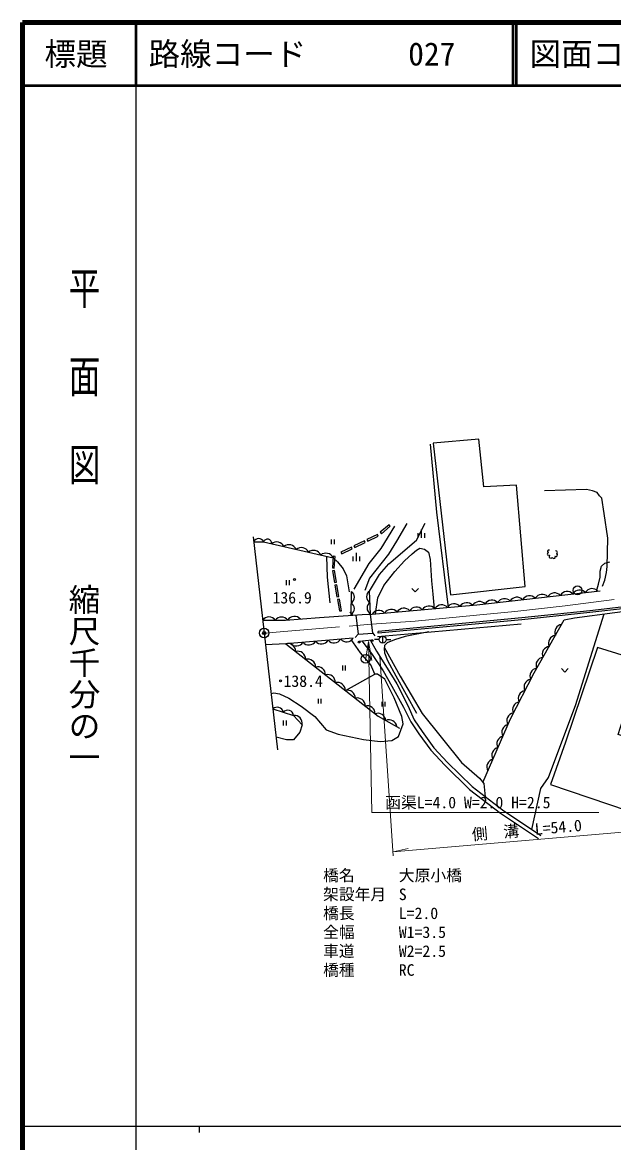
# Model space of a CAD drawing. Units: millimetres, scale not verified. Extents: x 40000 to 680000, y 20000 to 380000.
# Drawn here: x 40000 to 133698, y 202409 to 380000 of the extents above; entities that cross this region are included whole.
import ezdxf
from ezdxf.enums import TextEntityAlignment as Align

# ---------------------------------------------------------------- set-up
doc = ezdxf.new("R2010")
doc.units = ezdxf.units.MM
doc.header["$LTSCALE"] = 1000
doc.header["$PDMODE"] = 32
doc.header["$PDSIZE"] = 500
doc.linetypes.add('CHAIN', pattern=[18.5, 12, -1.5, 3.5, -1.5])
for name, color, linetype, lineweight in [('M-BGD', 7, 'Continuous', 25), ('M-BMK', 2, 'CHAIN', 13), ('M-BMK-OTRS', 5, 'Continuous', 25), ('M-BMK-SRVR', 3, 'Continuous', 25), ('M-STR-HTXT', 7, 'Continuous', 13), ('M-STR-STR1', 1, 'Continuous', 25), ('M-TTL', 2, 'Continuous', 140), ('M-TTL-BAND', 7, 'Continuous', 25), ('M-TTL-LINE', 7, 'Continuous', 50)]:
    doc.layers.add(name, color=color, linetype=linetype, lineweight=lineweight)
doc.layers.add('M-OTRS', color=6, linetype='Continuous')
doc.layers.add('M-TTL-TXT', color=7, linetype='Continuous')
doc.styles.add('@ＭＳ ゴシック', font='')
doc.styles.add('ＭＳ ゴシック', font='')
doc.styles.get('@ＭＳ ゴシック').set_extended_font_data('@MS Gothic')
doc.styles.get('ＭＳ ゴシック').set_extended_font_data('MS Gothic')

# ---------------------------------------------------------------- blocks, each defined once
blk = doc.blocks.new('open_arrow')
at = {"color": 0, "linetype": 'Continuous', "lineweight": -2}
blk.add_lwpolyline([(7.5, 1.25), (0, 0), (7.5, -1.25)], dxfattribs=at)

msp = doc.modelspace()

# ---------------------------------------------------------------- linework, layer by layer
at = {"layer": 'M-BGD'}
for p, q in [((102717, 298303), (102717, 299000)), ((103251, 298303), (103251, 299632)), ((103784, 298303), (103784, 299000)), ((88958, 298045), (88958, 297262)), ((89425, 298045), (89425, 297262)), ((92426, 294606), (92426, 295303)), ((92959, 294606), (92959, 295934)), ((93493, 294606), (93493, 295303)), ((81806, 291562), (81806, 290780)), ((82273, 291562), (82273, 290780)), ((92109, 285987), (92140, 289762)), ((92435, 282375), (81741, 281501)), ((96398, 283148), (96370, 283446)), ((97098, 282709), (97098, 281609)), ((81741, 281501), (78526, 281342)), ((93356, 281918), (95407, 282137)), ((96548, 282159), (95798, 282159)), ((97648, 282159), (98398, 282159)), ((90711, 278054), (90711, 277271)), ((91177, 278054), (91177, 277271)), ((91204, 274073), (95840, 276648)), ((86850, 272779), (86850, 271997)), ((87317, 272779), (87317, 271997)), ((96987, 272308), (96987, 271525)), ((97454, 272308), (97454, 271525)), ((81351, 269309), (81351, 268527)), ((81818, 269309), (81818, 268527))]:
    msp.add_line(p, q, dxfattribs=at)
for points in [[(104639, 313144), (105618, 302370), (107464, 287247)], [(131938, 290629), (132319, 291565), (132596, 292801), (132677, 293759), (132771, 298259), (132228, 302169), (131823, 304575), (131488, 304968), (131071, 305476), (130378, 305730), (129430, 305938), (122768, 305734)], [(100910, 300547), (99296, 297732), (98030, 295676), (95034, 291917), (94278, 289943)], [(95161, 286183), (95013, 289846), (96617, 292490), (98069, 294165), (102447, 297939), (103813, 300628)], [(92569, 290164), (94942, 294197), (96857, 296617), (99042, 300120)], [(76662, 297657), (78220, 297637), (89238, 295116)], [(95946, 286236), (96342, 288750), (97279, 290733), (99052, 292951), (100556, 294652), (101775, 295762), (102439, 296305), (102983, 296653), (103733, 296512), (104343, 296012), (104647, 294848), (104833, 291452), (105063, 289350), (105264, 287054)], [(88753, 287999), (88341, 292031), (88247, 295343)], [(89238, 295116), (89923, 294486), (90837, 293367), (91363, 292235), (91763, 289733)], [(123551, 296305), (123423, 296351), (123311, 296306), (123205, 296172), (123225, 296042), (123307, 295983), (123367, 295972), (123262, 295911), (123197, 295722), (123229, 295585), (123410, 295516), (123558, 295535), (123481, 295338), (123478, 295172), (123602, 295096), (123784, 295058), (123909, 295114), (123942, 295175), (123994, 295092), (124226, 294989), (124400, 295058), (124499, 295217), (124457, 295329), (124386, 295381), (124580, 295333), (124771, 295446), (124824, 295645), (124753, 295721), (124625, 295753), (124782, 295798), (124804, 295886), (124763, 296056), (124681, 296146), (124509, 296224)], [(130966, 289815), (131289, 290966), (131571, 292044), (131558, 292981), (131776, 293815), (132315, 294264), (133099, 294495)], [(95409, 286188), (112028, 287648), (131589, 289886)], [(101733, 290241), (102264, 289710), (102794, 290241)], [(148187, 288485), (143884, 288257), (140271, 287921), (129922, 286723), (119144, 285601), (96370, 283446)], [(148202, 288186), (143906, 287958), (140302, 287623), (129954, 286425), (119174, 285302), (96398, 283148)], [(125886, 285289), (127497, 285619), (140273, 287306), (144457, 287987)], [(78080, 285242), (81719, 285223), (87064, 285659), (92389, 286006)], [(120716, 252055), (122187, 258568), (123403, 260315), (127714, 271853), (130053, 279310), (132185, 286239)], [(96297, 282645), (104802, 283401), (119053, 284672)], [(112989, 259515), (117337, 269595), (121087, 276867), (125886, 285289)], [(104413, 283366), (100684, 282646), (98951, 282119), (97828, 281660), (97402, 281234), (97318, 280699), (97368, 280064), (97861, 278817), (99165, 276390), (102450, 270514)], [(79412, 273583), (79860, 273709), (80752, 273541), (82211, 272859), (84196, 271621), (86351, 269972), (88125, 267863), (90040, 267167), (94074, 266317), (96689, 265991), (98557, 266138), (99596, 266810), (100331, 268783), (100162, 269940), (98918, 272903), (97422, 275894), (96291, 276658), (95840, 276648), (95241, 278144), (93562, 280072), (92099, 282182)], [(81741, 281501), (96370, 270018), (99776, 268114)], [(93774, 281963), (95330, 279928), (97160, 277204), (98544, 274787), (100377, 271436), (101556, 269133), (102846, 267230), (104744, 264615), (106956, 262224), (110866, 258408), (115761, 254654), (121811, 250599)], [(95095, 282104), (96129, 280319), (97835, 277636), (99369, 275146), (101096, 271700), (102073, 269439), (103337, 267575), (105208, 264996), (107386, 262643), (111260, 258862), (116111, 255142), (122145, 251098)], [(97360, 280966), (99850, 276365), (103353, 270414), (109614, 262677), (112459, 260187), (113133, 259332), (113360, 257251)], [(125428, 277544), (125958, 277013), (126489, 277544)], [(79690, 271153), (82985, 270142), (84314, 268648)], [(84314, 268648), (83996, 267455), (82985, 266243), (81832, 266254), (80202, 266671)]]:
    msp.add_lwpolyline(points, dxfattribs=at)
for points in [[(105084, 313277), (107827, 289249), (119664, 290545), (118326, 306640), (113120, 306360), (112351, 313952)], [(98115, 300368), (96713, 299159), (96909, 298932), (98310, 300140)], [(96275, 298839), (94612, 298030), (94743, 297760), (96407, 298569)], [(92139, 296827), (90475, 296018), (90606, 295748), (92270, 296557)], [(94207, 297833), (92543, 297024), (92675, 296754), (94338, 297563)], [(89253, 295358), (89136, 293512), (89435, 293493), (89552, 295339)], [(89150, 293043), (89467, 291220), (89762, 291271), (89446, 293094)], [(89543, 290777), (89860, 288954), (90155, 289005), (89839, 290828)], [(89937, 288510), (90253, 286688), (90549, 286739), (90232, 288562)], [(131166, 280894), (126093, 265886), (123684, 259163), (142073, 252959), (144202, 259138), (145904, 258749), (147246, 262666), (134442, 267086), (138108, 278713)]]:
    msp.add_lwpolyline(points, close=True, dxfattribs=at)
for centre, radius in [((83127, 291675), 150), ((127978, 289959), 700), ((97098, 282159), 550), ((93372, 281769), 150), ((95423, 281988), 150), ((94402, 279108), 700), ((80928, 275611), 150)]:
    msp.add_circle(centre, radius, dxfattribs=at)
for centre, radius, start, end in [((77437, 297338), 838, 20.89552, 157.65487), ((78837, 297413), 656, 354.17212, 160.05091), ((80297, 296393), 1250, 23.98141, 130.24162), ((82247, 295946), 1250, 23.98141, 130.24162), ((84196, 295500), 1250, 23.98141, 130.24162), ((86146, 295054), 1250, 23.98141, 130.24162), ((88096, 294608), 1250, 23.98141, 130.24162), ((91573, 288866), 1060, 301.43345, 57.62515), ((95609, 288970), 1060, 124.21886, 240.43728), ((124351, 288303), 1250, 43.39678, 149.65698), ((126338, 288530), 1250, 43.39678, 149.65698), ((128325, 288758), 1250, 43.39678, 149.65698), ((130312, 288985), 1250, 43.39678, 149.65698), ((91558, 287066), 1060, 301.42009, 57.6385), ((95682, 287171), 1060, 124.21886, 240.43728), ((108425, 286579), 1250, 41.88951, 148.14972), ((110417, 286754), 1250, 41.88951, 148.14972), ((112425, 286903), 1277, 44.4817, 147.54253), ((114415, 287166), 1250, 43.39678, 149.65698), ((116402, 287394), 1250, 43.39678, 149.65698), ((118389, 287621), 1250, 43.39678, 149.65698), ((120376, 287848), 1250, 43.39678, 149.65698), ((122363, 288076), 1250, 43.39678, 149.65698), ((96471, 285529), 1250, 41.88951, 148.14972), ((98463, 285704), 1250, 41.88951, 148.14972), ((100456, 285879), 1250, 41.88951, 148.14972), ((102448, 286054), 1250, 41.88951, 148.14972), ((104440, 286229), 1250, 41.88951, 148.14972), ((106433, 286404), 1250, 41.88951, 148.14972), ((79076, 284487), 1250, 36.56054, 142.82074), ((81076, 284476), 1250, 38.2685, 142.82074), ((83115, 284584), 1250, 41.54201, 147.80222), ((125620, 283308), 1250, 97.19679, 203.45699), ((91378, 283041), 1250, 221.54113, 327.80134), ((124630, 281570), 1250, 97.19679, 203.45699), ((82065, 280294), 1250, 358.73896, 104.99916), ((83404, 282389), 1250, 221.54113, 327.80134), ((85397, 282552), 1250, 221.54113, 327.80134), ((87391, 282715), 1250, 221.54113, 327.80134), ((89384, 282878), 1250, 221.54113, 327.80134), ((123640, 279832), 1250, 97.19679, 203.45699), ((83638, 279059), 1250, 358.73896, 104.99916), ((85211, 277824), 1250, 358.73896, 104.99916), ((122650, 278095), 1250, 97.19679, 203.45699), ((86784, 276589), 1250, 358.73896, 104.99916), ((121680, 276381), 1250, 99.58979, 205.85), ((88357, 275354), 1250, 358.73896, 104.99916), ((89931, 274119), 1250, 358.73896, 104.99916), ((120764, 274604), 1250, 99.58979, 205.85), ((91504, 272884), 1250, 358.73896, 104.99916), ((119847, 272826), 1250, 99.58979, 205.85), ((93077, 271649), 1250, 358.73896, 104.99916), ((118930, 271048), 1250, 99.58979, 205.85), ((80375, 270447), 983, 11.74365, 134.16553), ((82051, 270033), 941, 6.63918, 139.27), ((83089, 268896), 1250, 348.51586, 94.77606), ((94650, 270414), 1250, 358.73896, 104.99916), ((96351, 269222), 1249, 5.11634, 111.16406), ((117977, 269315), 1199, 98.27458, 211.0263), ((98101, 268191), 1250, 7.67644, 113.93665), ((117242, 267482), 1250, 103.53497, 209.79518), ((116450, 265645), 1250, 103.53497, 209.79518), ((115658, 263809), 1250, 103.53497, 209.79518), ((114865, 261973), 1250, 103.53497, 209.79518)]:
    msp.add_arc(centre, radius, start, end, dxfattribs=at)
at = {"layer": 'M-BMK'}
msp.add_lwpolyline([(78314, 283197), (95314, 284590), (102233, 285064), (111954, 286014), (118045, 286595), (126006, 287487), (133816, 288519)], dxfattribs=at)
at = {"layer": 'M-BMK-OTRS'}
msp.add_line((76571, 298451), (80427, 264698), dxfattribs=at)
at = {"layer": 'M-BMK-SRVR'}
msp.add_circle((78314, 283197), 750, dxfattribs=at)
msp.add_circle((78314, 283197), 750, dxfattribs=at)
at = {"layer": 'M-OTRS'}
msp.add_point((78314, 283197), dxfattribs=at)
at = {"layer": 'M-STR-HTXT'}
for p, q in [((98784, 247883), (96635, 279523)), ((98742, 248504), (146858, 252619)), ((98742, 248504), (101135, 249052))]:
    msp.add_line(p, q, dxfattribs=at)
msp.add_lwpolyline([(94835, 281828), (95395, 254741), (131382, 254741)], dxfattribs=at)
at = {"layer": 'M-STR-STR1'}
for p, q in [((92831, 286051), (93210, 283038)), ((95536, 283175), (95161, 286183))]:
    msp.add_line(p, q, dxfattribs=at)
for points in [[(91869, 286481), (92389, 286006), (93861, 286155), (95409, 286188), (95883, 286621)], [(92717, 282496), (93210, 283038), (95536, 283175), (95875, 282759)]]:
    msp.add_lwpolyline(points, dxfattribs=at)
at = {"layer": 'M-TTL'}
for p, q in [((40000, 380000), (40000, 20000)), ((680000, 380000), (40000, 380000))]:
    msp.add_line(p, q, dxfattribs=at)
at = {"layer": 'M-TTL-BAND'}
for p, q in [((58000, 370000), (58000, 20000)), ((40000, 205000), (579000, 205000)), ((68000, 205000), (68000, 204000))]:
    msp.add_line(p, q, dxfattribs=at)
at = {"layer": 'M-TTL-LINE'}
for p, q in [((58000, 380000), (58000, 370000)), ((117750, 380000), (117750, 370000)), ((118250, 380000), (118250, 370000)), ((40000, 370000), (680000, 370000))]:
    msp.add_line(p, q, dxfattribs=at)

# ---------------------------------------------------------------- block references
at = {"layer": 'M-STR-HTXT', "xscale": 400, "yscale": 400, "rotation": 271.2}
msp.add_blockref('open_arrow', (94835, 281828), dxfattribs=at)

# ---------------------------------------------------------------- texts
at = {"layer": 'M-BGD', "style": 'ＭＳ ゴシック'}
for s, p in [('136.9', (82752, 287328)), ('138.4', (84499, 274101))]:
    msp.add_text(s, height=1833, dxfattribs=at).set_placement(p, align=Align.BOTTOM_CENTER)
at = {"layer": 'M-STR-HTXT', "style": 'ＭＳ ゴシック'}
msp.add_text('函渠L=4.0 W=2.0 H=2.5', height=1833, dxfattribs=at).set_placement((123700, 254858), align=Align.BOTTOM_RIGHT)
msp.add_text('側\u3000溝\u3000L=54.0', height=1833, rotation=4.887, dxfattribs=at).set_placement((120077, 250532), align=Align.BOTTOM_CENTER)
for s, p in [('橋名', (87660, 243310)), ('大原小橋', (99660, 243303)), ('架設年月', (87658, 240310)), ('S', (99658, 240303)), ('橋長', (87656, 237310)), ('L=2.0', (99656, 237303)), ('全幅', (87655, 234310)), ('W1=3.5', (99655, 234303)), ('車道', (87653, 231310)), ('W2=2.5', (99653, 231303)), ('橋種', (87651, 228310)), ('RC', (99651, 228303))]:
    msp.add_text(s, height=1833, rotation=359.966, dxfattribs=at).set_placement(p, align=Align.BOTTOM_LEFT)
at = {"layer": 'M-TTL-BAND', "style": '@ＭＳ ゴシック', "width": 1.4}
msp.add_text('平  面  図', height=3666, rotation=270, dxfattribs=at).set_placement((49777, 306475), align=Align.MIDDLE_RIGHT)
at = {"layer": 'M-TTL-BAND', "style": '@ＭＳ ゴシック'}
msp.add_text('縮尺千分の一', height=3666, rotation=270, dxfattribs=at).set_placement((49777, 261030), align=Align.MIDDLE_RIGHT)
at = {"layer": 'M-TTL-TXT', "style": 'ＭＳ ゴシック'}
msp.add_text('標題', height=3666, dxfattribs=at).set_placement((48500, 375000), align=Align.MIDDLE_CENTER)
for s, p in [('路線コード', (60000, 375000)), ('027', (101142, 375000)), ('図面コード', (120380, 375000))]:
    msp.add_text(s, height=3666, dxfattribs=at).set_placement(p, align=Align.MIDDLE_LEFT)

doc.saveas('drawing.dxf')
